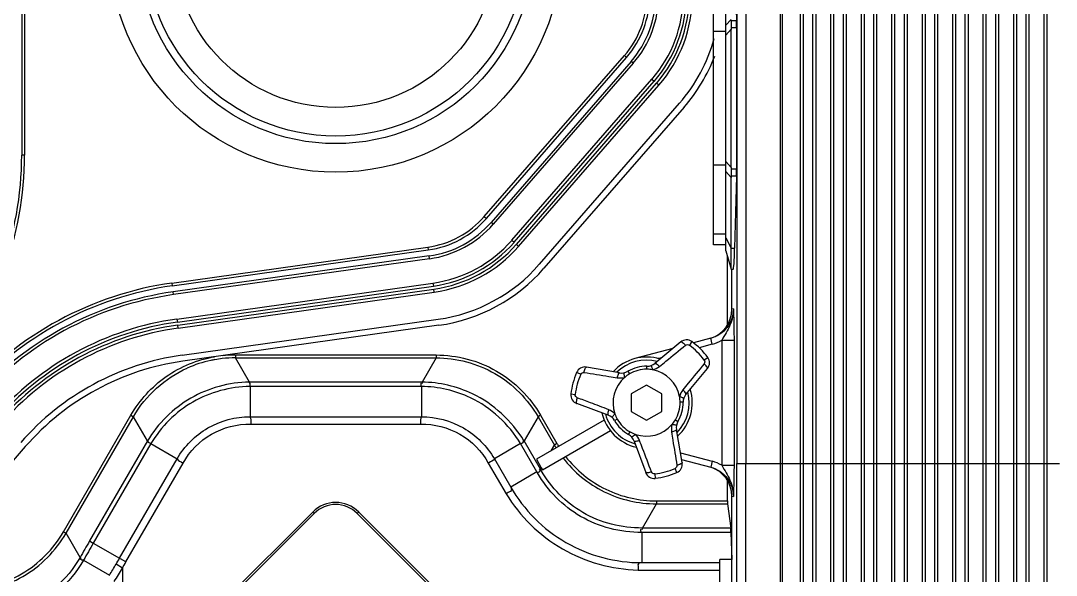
# Model space of a CAD drawing. Header units: millimetres. Extents: x -1070 to 42146, y 1440 to 12921.
# Drawn here: x 30749.2 to 30919.1, y 8100.1 to 8191.2 of the extents above; entities that cross this region are included whole.
import ezdxf

# ---------------------------------------------------------------- set-up
doc = ezdxf.new("R2010")
doc.units = ezdxf.units.MM
for name, color, linetype in [('DW-PLUS-PEIDIANHE实线CONTINUOUS', 7, 'Continuous'), ('DW-PLUS-XIANGTI实线CONTINUOUS', 7, 'Continuous'), ('MOUZU_COVER实线CONTINUOUS', 7, 'Continuous'), ('POWER-Z实线CONTINUOUS', 7, 'Continuous'), ('SCREW-LOCKER实线CONTINUOUS', 7, 'Continuous')]:
    doc.layers.add(name, color=color, linetype=linetype)

# ---------------------------------------------------------------- blocks, each defined once
blk = doc.blocks.new('HJRTY45UYJDFGD')
at = {"layer": 'DW-PLUS-PEIDIANHE实线CONTINUOUS', "color": 251}
for p, q in [((-18.25, 201.08), (-18.25, 798.72)), ((-21.75, 797.26), (-21.75, 202.54)), ((-21.25, 797.09), (-21.25, 202.71)), ((-18.75, 201.67), (-18.75, 798.13)), ((-23.75, 203.92), (-23.75, 795.88)), ((-23.25, 203.26), (-23.25, 796.54)), ((-26.75, 794.62), (-26.75, 205.18)), ((-26.25, 794.5), (-26.25, 205.3)), ((-16.75, 462.16), (-16.75, 200.54)), ((-16.25, 460.55), (-16.25, 200.77)), ((-13.75, 200.01), (-13.75, 457.15)), ((-13.25, 199.49), (-13.25, 457.06)), ((-11.75, 455.68), (-11.75, 199.11)), ((-11.25, 454.9), (-11.25, 199.39)), ((-8.75, 198.9), (-8.75, 453.32)), ((-8.25, 198.43), (-8.25, 453.4)), ((-28.25, 206.11), (-28.25, 449.28)), ((-28.75, 206.87), (-28.75, 448)), ((-31.75, 444.9), (-31.75, 208.58)), ((-31.25, 445.02), (-31.25, 208.65)), ((-33.75, 210.67), (-33.75, 442.15)), ((-33.25, 209.78), (-33.25, 443.18)), ((-36.75, 439.15), (-36.75, 212.97)), ((-36.25, 439.27), (-36.25, 212.97)), ((-38.25, 214.53), (-38.25, 437.43)), ((-38.75, 215.6), (-38.75, 436.39)), ((-41.75, 433.4), (-41.75, 218.75)), ((-41.25, 433.52), (-41.25, 218.65)), ((-43.25, 220.88), (-43.25, 431.67)), ((-43.75, 222.26), (-43.75, 430.64)), ((-46.75, 427.22), (-46.75, 226.96)), ((-46.25, 427.43), (-46.25, 226.68)), ((-48.25, 230.32), (-48.25, 424.71)), ((-48.75, 232.54), (-48.75, 423.04)), ((-52.05, 409.58), (-52.05, 249.86)), ((-51.75, 409.58), (-51.75, 249.9)), ((-59.19, 409.28), (-59.19, 289.9)), ((-57.7, 409.28), (-57.7, 289.9)), ((-61, 324.86), (-61, 374.94)), ((-59.55, 374.51), (-59.26, 362.66)), ((-61, 361.94), (-60.1, 362.88)), ((-59.26, 362.66), (-60.1, 362.66)), ((-61, 360.29), (-60.1, 361.24)), ((-59.25, 361.51), (-60.1, 361.51)), ((-60.1, 338.56), (-60.1, 361.24)), ((-59.25, 361.51), (-59.25, 338.29)), ((-61, 339.51), (-60.1, 338.56)), ((-59.25, 338.29), (-60.1, 338.29)), ((-61, 337.86), (-60.1, 336.92)), ((-59.26, 337.14), (-60.1, 337.14)), ((-60.1, 321.86), (-60.1, 336.92)), ((-59.26, 337.14), (-59.55, 325.29)), ((-61, 327.01), (-60.1, 325.29)), ((-61, 324.86), (-60.1, 321.86)), ((-60.1, 325.29), (-59.55, 325.29)), ((-60.1, 321.86), (-59.78, 321.86)), ((-60, 315.25), (-60, 321.86)), ((-59.75, 315.32), (-60, 315.25)), ((-63.46, 310.49), (-66.3, 309.73)), ((-63.21, 309.52), (-65.38, 308.94)), ((-63.21, 309.52), (-63.46, 310.49)), ((-61.65, 310.18), (-59.65, 310.18)), ((-61.65, 310.18), (-61.65, 289.62)), ((-59.65, 310.18), (-59.65, 289.62)), ((-69.67, 308.82), (-75.94, 307.14)), ((-71.5, 307.3), (-72.07, 307.15)), ((-75.94, 292.66), (-75.66, 292.58)), ((-68.43, 291.68), (-63.21, 290.28)), ((-68.25, 290.59), (-63.46, 289.31)), ((-63.21, 290.28), (-63.46, 289.31)), ((-61.65, 289.62), (-59.65, 289.62)), ((-59.19, 289.9), (-48.75, 289.9)), ((-48.75, 289.9), (-46.25, 289.9)), ((-46.25, 289.9), (-43.75, 289.9)), ((-43.75, 289.9), (-41.25, 289.9)), ((-41.25, 289.9), (-38.75, 289.9)), ((-38.75, 289.9), (-36.25, 289.9)), ((-36.25, 289.9), (-33.75, 289.9)), ((-33.75, 289.9), (-31.25, 289.9)), ((-31.25, 289.9), (-28.75, 289.9)), ((-28.75, 289.9), (-26.25, 289.9)), ((-26.25, 289.9), (-23.75, 289.9)), ((-23.75, 289.9), (-21.25, 289.9)), ((-21.25, 289.9), (-18.75, 289.9)), ((-18.75, 289.9), (-16.25, 289.9)), ((-16.25, 289.9), (-13.75, 289.9)), ((-13.75, 289.9), (-11.25, 289.9)), ((-11.25, 289.9), (-8.75, 289.9)), ((-8.75, 289.9), (-6.25, 289.9)), ((-60, 284.55), (-59.75, 284.48)), ((-60, 249.9), (-60, 284.55))]:
    blk.add_line(p, q, dxfattribs=at)
for centre, radius, start, end in [((-64.77, 315.35), 6.04, 285.0406, 301.1198), ((-74, 299.9), 7.5, 72.8486, 137.153), ((-74, 299.9), 7, 75.5534, 134.4466), ((-74, 299.9), 7, 315.5534, 14.4466), ((-74, 299.9), 7.5, 312.8215, 17.191), ((-74, 299.9), 7.5, 192.8341, 257.1602), ((-74, 299.9), 7, 195.5534, 254.4466), ((-64.77, 284.45), 6.04, 58.8801, 74.9596), ((-9732.04, 289.88), 9672.85, 359.763194, 0.000129), ((-9816.25, 289.88), 9758.55, 359.764236, 0.000129)]:
    blk.add_arc(centre, radius, start, end, dxfattribs=at)
for centre, major_axis, ratio, start_param, end_param in [((-59.32, 361.51), (0, 2), 0.034921, -1.570796, -0.959931), ((-49.66, 362.14), (7.52, 7.9), 0.916925, 2.348349, 2.374686), ((-49.66, 337.66), (7.52, -7.9), 0.916925, -2.374686, -2.348349), ((-59.32, 338.29), (0, 2), 0.034921, -2.181662, -1.570796), ((-49.66, 337.66), (10.29, 2.16), 0.807537, 2.947093, 2.973431), ((-59.78, 329.9), (0, 8.04), 0.034921, -3.141582, -2.181662), ((-65, 315.25), (-4.83, -1.29), 0.999347, 1.621323, 2.879956), ((-65, 284.55), (4.83, -1.29), 0.999347, 0.261636, 1.52027)]:
    blk.add_ellipse(centre, major_axis=major_axis, ratio=ratio, start_param=start_param, end_param=end_param, dxfattribs=at)
for points, knots in [([(-60.1, 362.66), (-60.09, 362.57), (-60.09, 362.19), (-60.09, 361.81), (-60.1, 361.51)], [0, 0, 0, 0, 0.228917, 1, 1, 1, 1]), ([(-60.1, 338.29), (-60.09, 338.19), (-60.09, 337.81), (-60.09, 337.42), (-60.1, 337.14)], [0, 0, 0, 0, 0.265233, 1, 1, 1, 1]), ([(-59.75, 315.32), (-59.75, 314.78), (-59.93, 313.68), (-60.72, 312.22), (-61.93, 311.09), (-62.94, 310.63), (-63.46, 310.49)], [0, 0, 0, 0, 0.249999, 0.499998, 0.749998, 1, 1, 1, 1]), ([(-59.75, 315.32), (-59.75, 314.86), (-59.85, 313.93), (-60.28, 312.61), (-60.93, 311.38), (-61.42, 310.59), (-61.65, 310.18)], [0, 0, 0, 0, 0.248865, 0.497802, 0.747455, 1, 1, 1, 1]), ([(-59.75, 315.32), (-59.74, 314.95), (-59.68, 313.24), (-59.65, 311.53), (-59.65, 310.18)], [0, 0, 0, 0, 0.213186, 1, 1, 1, 1]), ([(-63.46, 289.31), (-62.94, 289.17), (-61.93, 288.71), (-60.72, 287.58), (-59.93, 286.12), (-59.75, 285.02), (-59.75, 284.48)], [0, 0, 0, 0, 0.250001, 0.5, 0.75, 1, 1, 1, 1]), ([(-61.65, 289.62), (-61.42, 289.21), (-60.93, 288.42), (-60.28, 287.19), (-59.85, 285.87), (-59.75, 284.94), (-59.75, 284.48)], [0, 0, 0, 0, 0.252545, 0.502198, 0.751135, 1, 1, 1, 1]), ([(-59.65, 289.62), (-59.65, 289.12), (-59.66, 287.41), (-59.71, 285.7), (-59.75, 284.48)], [0, 0, 0, 0, 0.289386, 1, 1, 1, 1])]:
    blk.add_open_spline(points, degree=3, knots=knots, dxfattribs=at)
at = {"layer": 'DW-PLUS-XIANGTI实线CONTINUOUS', "color": 251}
for p, q in [((-95.36, 325.92), (-72.37, 352.37)), ((-94.99, 325.59), (-72, 352.04)), ((-72, 352.04), (-72.37, 352.37)), ((-91.59, 322.64), (-68.6, 349.09)), ((-67.84, 348.43), (-90.84, 321.98)), ((-94.99, 325.59), (-95.36, 325.92)), ((-60.72, 312.68), (-60.72, 323.91)), ((-60.03, 314.74), (-60.03, 321.86)), ((-150.91, 312.66), (-108.91, 318.57)), ((-150.84, 312.17), (-108.84, 318.07)), ((-108.84, 318.07), (-108.91, 318.57)), ((-150.84, 312.17), (-150.91, 312.66)), ((-150.22, 307.71), (-108.21, 313.62)), ((-108.07, 312.63), (-150.08, 306.72)), ((-141.46, 307.75), (-108.54, 307.75)), ((-141.46, 307.75), (-141.46, 307.26)), ((-108.54, 307.75), (-108.54, 307.26)), ((-141.46, 307.26), (-108.54, 307.26)), ((-139.17, 303.29), (-141.46, 307.26)), ((-108.54, 307.26), (-110.83, 303.29)), ((-110.83, 303.29), (-139.17, 303.29)), ((-110.94, 302.57), (-139.06, 302.57)), ((-139.06, 302.57), (-139.06, 297.61)), ((-110.94, 302.57), (-110.94, 297.61)), ((-169.67, 278.69), (-158.61, 297.84)), ((-169.25, 278.45), (-158.19, 297.6)), ((-158.61, 297.84), (-158.19, 297.6)), ((-155.9, 293.63), (-158.19, 297.6)), ((-139.06, 297.61), (-110.94, 297.61)), ((-91.81, 297.6), (-94.1, 293.63)), ((-91.39, 297.84), (-91.81, 297.6)), ((-91.81, 297.6), (-89.12, 292.95)), ((-91.39, 297.84), (-88.71, 293.19)), ((-138.93, 296.39), (-111.07, 296.39)), ((-80.93, 297.05), (-92.08, 290.61)), ((-91.08, 288.88), (-79.93, 295.32)), ((-175.93, 292.69), (-196.28, 269.28)), ((-155.9, 293.63), (-165.39, 277.19)), ((-155.33, 293.18), (-164.77, 276.83)), ((-155.33, 293.18), (-151.03, 290.7)), ((-94.67, 293.18), (-98.97, 290.7)), ((-91.99, 288.53), (-94.67, 293.18)), ((-91.42, 288.98), (-94.1, 293.63)), ((-89.67, 292.01), (-89.12, 292.95)), ((-88.71, 293.19), (-89.12, 292.95)), ((-160.47, 274.35), (-151.03, 290.7)), ((-98.97, 290.7), (-96.29, 286.05)), ((-92.08, 290.61), (-91.28, 289.22)), ((-159.42, 273.74), (-150.04, 289.98)), ((-99.96, 289.98), (-97.05, 284.94)), ((-91.42, 288.98), (-91.28, 289.22)), ((-91.99, 288.53), (-96.29, 286.05)), ((-60.72, 283.78), (-60.72, 287.12)), ((-72.39, 283.78), (-60.72, 283.78)), ((-72.39, 283.78), (-72.39, 283.29)), ((-60.03, 274.14), (-60.03, 285.06)), ((-74.69, 279.32), (-72.39, 283.29)), ((-72.39, 283.29), (-60.7, 283.29)), ((-60.7, 283.29), (-60.18, 279.32)), ((-128.77, 281.95), (-157.05, 253.67)), ((-128.54, 281.72), (-156.82, 253.44)), ((-128.77, 281.95), (-128.54, 281.72)), ((-121.23, 281.95), (-121.46, 281.72)), ((-93.18, 253.44), (-121.46, 281.72)), ((-92.95, 253.67), (-121.23, 281.95)), ((-169.67, 278.69), (-169.25, 278.45)), ((-60.18, 279.32), (-74.69, 279.32)), ((-166.95, 274.48), (-169.25, 278.45)), ((-165.39, 277.19), (-164.77, 276.83)), ((-60.15, 278.6), (-74.79, 278.61)), ((-74.79, 278.61), (-74.79, 273.64)), ((-60.15, 278.6), (-60.03, 274.14)), ((-164.77, 276.83), (-160.47, 274.35)), ((-166.39, 274.03), (-162.14, 271.55)), ((-159.42, 273.74), (-160.33, 274.27)), ((-74.79, 273.64), (-62, 273.64)), ((-60.03, 274.14), (-62, 274.14)), ((-62, 249.9), (-62, 274.14)), ((-160, 272.75), (-161.05, 273.38)), ((-160, 272.75), (-160, 227.05)), ((-75.38, 272.42), (-62, 272.42))]:
    blk.add_line(p, q, dxfattribs=at)
for centre, radius, start, end in [((-88.98, 366.8), 22, 319, 0), ((-88.98, 366.8), 22.5, 319, 0), ((-88.98, 366.8), 27, 319, 344.7687), ((-88.98, 366.8), 28, 319, 339.1219), ((-111.97, 340.35), 22, 278, 319), ((-111.97, 340.35), 22.5, 278, 319), ((-111.97, 340.35), 27, 278, 319), ((-111.97, 340.35), 28, 278, 319), ((-144.23, 265.13), 48, 98, 139), ((-144.23, 265.13), 47.5, 98, 139), ((-144.23, 265.13), 43, 98, 139), ((-141.45, 287.52), 20.22, 90.0219, 96.268), ((-144.23, 265.13), 42, 98, 139), ((-141.54, 288.04), 19.22, 101.9324, 113.9689), ((-141.53, 287.96), 19.3, 99.8266, 101.9249), ((-141.49, 287.76), 19.5, 96.2384, 99.8245), ((-141.48, 287.61), 19.65, 89.9531, 96.2379), ((-72, 302.86), 19.78, 210.0594, 211.6406), ((-71.98, 302.87), 19.32, 210.0524, 211.6715), ((-74.06, 298.69), 19.89, 209.2294, 209.9598), ((-78.45, 296.16), 15.54, 209.4045, 209.9968), ((-125, 278.18), 5.33, 45, 135), ((-125, 278.18), 5, 45, 135)]:
    blk.add_arc(centre, radius, start, end, dxfattribs=at)
for centre, major_axis, ratio, start_param, end_param in [((-73.75, 300.27), (-10.47, -18.13), 0.955319, -0.504035, -0.484694), ((-60.7, 283.78), (0, 0.5), 0.034921, -4.712389, -3.403392), ((-60.2, 277.39), (0, 2), 0.034921, -0.916298, -0.261799)]:
    blk.add_ellipse(centre, major_axis=major_axis, ratio=ratio, start_param=start_param, end_param=end_param, dxfattribs=at)
for points, knots in [([(-108.54, 307.75), (-105.12, 307.74), (-98.15, 305.94), (-93.1, 300.8), (-91.39, 297.84)], [0, 0, 0, 0, 0.499997, 1, 1, 1, 1]), ([(-158.61, 297.84), (-157.18, 300.33), (-153.19, 304.73), (-147.69, 306.97), (-144.87, 307.46)], [0, 0, 0, 0, 0.500031, 1, 1, 1, 1]), ([(-108.54, 307.26), (-105.2, 307.27), (-98.4, 305.51), (-93.47, 300.49), (-91.81, 297.6)], [0, 0, 0, 0, 0.499997, 1, 1, 1, 1]), ([(-139.08, 302.57), (-139.09, 302.72), (-138.99, 302.88), (-139.03, 303.18), (-139.18, 303.15), (-139.25, 303.13)], [0, 0, 0, 0, 0.572642, 0.743048, 1, 1, 1, 1]), ([(-110.92, 302.57), (-110.92, 302.72), (-111.01, 302.88), (-110.97, 303.18), (-110.82, 303.15), (-110.75, 303.13)], [0, 0, 0, 0, 0.570461, 0.740209, 1, 1, 1, 1]), ([(-151.03, 290.7), (-149.83, 292.76), (-146.3, 296.33), (-141.45, 297.6), (-139.06, 297.61)], [0, 0, 0, 0, 0.500123, 1, 1, 1, 1]), ([(-110.94, 297.61), (-108.55, 297.6), (-103.7, 296.33), (-100.17, 292.76), (-98.97, 290.7)], [0, 0, 0, 0, 0.500076, 1, 1, 1, 1]), ([(-150.04, 289.98), (-148.96, 291.92), (-145.7, 295.29), (-141.15, 296.43), (-138.93, 296.39)], [0, 0, 0, 0, 0.500133, 1, 1, 1, 1]), ([(-111.07, 296.39), (-108.85, 296.43), (-104.3, 295.29), (-101.04, 291.92), (-99.96, 289.98)], [0, 0, 0, 0, 0.50006, 1, 1, 1, 1]), ([(-155.32, 293.19), (-155.44, 293.27), (-155.63, 293.27), (-155.87, 293.46), (-155.77, 293.57), (-155.72, 293.62)], [0, 0, 0, 0, 0.570233, 0.739935, 1, 1, 1, 1]), ([(-94.68, 293.19), (-94.56, 293.27), (-94.37, 293.27), (-94.13, 293.46), (-94.23, 293.57), (-94.28, 293.62)], [0, 0, 0, 0, 0.571245, 0.741341, 1, 1, 1, 1]), ([(-87.71, 290.83), (-85.93, 288.51), (-81.24, 284.64), (-75.32, 283.3), (-72.39, 283.29)], [0, 0, 0, 0, 0.49997, 1, 1, 1, 1]), ([(-87.29, 291.07), (-85.55, 288.83), (-80.99, 285.07), (-75.23, 283.78), (-72.39, 283.78)], [0, 0, 0, 0, 0.49997, 1, 1, 1, 1]), ([(-91.98, 288.52), (-91.83, 288.52), (-91.6, 288.49), (-91.41, 288.76), (-91.54, 288.88), (-91.6, 288.94)], [0, 0, 0, 0, 0.536089, 0.708197, 1, 1, 1, 1]), ([(-96.29, 286.05), (-96.22, 285.91), (-96.07, 285.66), (-96.31, 285.27), (-96.72, 285.2), (-96.94, 285.01), (-97.05, 284.94)], [0, 0, 0, 0, 0.274278, 0.481732, 0.743426, 1, 1, 1, 1]), ([(-96.29, 286.05), (-94.15, 282.33), (-87.82, 275.9), (-79.08, 273.63), (-74.79, 273.63)], [0, 0, 0, 0, 0.500051, 1, 1, 1, 1]), ([(-97.05, 284.94), (-94.8, 281.27), (-88.39, 274.92), (-79.68, 272.54), (-75.38, 272.42)], [0, 0, 0, 0, 0.500053, 1, 1, 1, 1]), ([(-185.98, 269.28), (-182.73, 269.28), (-176.1, 271), (-171.29, 275.88), (-169.67, 278.69)], [0, 0, 0, 0, 0.499999, 1, 1, 1, 1]), ([(-74.8, 278.61), (-74.88, 278.74), (-75.02, 278.92), (-74.88, 279.22), (-74.72, 279.17), (-74.64, 279.14)], [0, 0, 0, 0, 0.535425, 0.707591, 1, 1, 1, 1]), ([(-185.98, 268.79), (-182.64, 268.8), (-175.85, 270.57), (-170.92, 275.57), (-169.25, 278.45)], [0, 0, 0, 0, 0.499999, 1, 1, 1, 1]), ([(-166.4, 274.02), (-166.54, 274.05), (-166.9, 274.01), (-166.85, 274.38), (-166.77, 274.45)], [0, 0, 0, 0, 0.58866, 1, 1, 1, 1]), ([(-74.79, 273.64), (-74.94, 273.63), (-75.24, 273.64), (-75.47, 273.23), (-75.33, 272.84), (-75.38, 272.56), (-75.38, 272.42)], [0, 0, 0, 0, 0.275365, 0.481633, 0.74352, 1, 1, 1, 1])]:
    blk.add_open_spline(points, degree=3, knots=knots, dxfattribs=at)
for points in [[(-158.19, 297.6), (-156.21, 301.05), (-152.98, 303.98), (-149.35, 305.6)], [(-139.16, 303.29), (-142.49, 303.24), (-145.91, 302.31), (-148.79, 300.64)], [(-139.06, 302.57), (-142.3, 302.54), (-145.63, 301.63), (-148.43, 300.02)], [(-102.88, 300.71), (-105.37, 301.89), (-108.18, 302.54), (-110.94, 302.57)], [(-102.56, 301.36), (-105.12, 302.58), (-108, 303.25), (-110.84, 303.29)], [(-94.11, 293.63), (-96.06, 296.91), (-99.12, 299.71), (-102.56, 301.36)], [(-148.79, 300.64), (-151.67, 298.98), (-154.19, 296.49), (-155.89, 293.63)], [(-148.43, 300.02), (-151.23, 298.4), (-153.68, 295.97), (-155.33, 293.18)], [(-94.67, 293.18), (-96.56, 296.38), (-99.53, 299.11), (-102.88, 300.71)], [(-139.07, 297.61), (-138.86, 297.29), (-138.93, 296.87), (-138.93, 296.49)], [(-110.93, 297.61), (-111.14, 297.29), (-111.06, 296.87), (-111.07, 296.49)], [(-151.03, 290.7), (-150.86, 290.37), (-150.45, 290.22), (-150.13, 290.03)], [(-98.97, 290.7), (-99.14, 290.37), (-99.55, 290.22), (-99.87, 290.03)], [(-84.82, 281.23), (-87.72, 282.92), (-90.23, 285.48), (-91.91, 288.39)], [(-84.45, 281.86), (-87.25, 283.49), (-89.68, 285.95), (-91.29, 288.76)], [(-74.79, 278.6), (-78.25, 278.57), (-81.83, 279.49), (-84.82, 281.23)], [(-74.69, 279.32), (-78.05, 279.28), (-81.55, 280.17), (-84.45, 281.86)], [(-165.39, 277.19), (-165.91, 276.29), (-166.43, 275.38), (-166.95, 274.48)], [(-164.77, 276.83), (-165.31, 275.9), (-165.85, 274.97), (-166.39, 274.04)], [(-166.95, 274.48), (-168.99, 270.84), (-172.52, 267.75), (-176.44, 266.32)], [(-166.39, 274.03), (-168.53, 270.27), (-172.22, 267.09), (-176.29, 265.63)], [(-161.05, 273.38), (-160.85, 273.7), (-160.66, 274.03), (-160.47, 274.35)], [(-160, 272.75), (-159.81, 273.08), (-159.61, 273.41), (-159.42, 273.74)], [(-162.14, 271.55), (-161.77, 272.16), (-161.41, 272.77), (-161.05, 273.38)], [(-161.33, 270.55), (-160.88, 271.28), (-160.44, 272.02), (-160, 272.75)]]:
    blk.add_open_spline(points, degree=3, dxfattribs=at)
at = {"layer": 'MOUZU_COVER实线CONTINUOUS', "color": 251}
for p, q in [((-176.52, 383), (-176.52, 340.58)), ((-176.07, 383), (-176.07, 340.58)), ((-100.62, 330.49), (-77.62, 356.93)), ((-77.62, 356.93), (-77.28, 356.63)), ((-100.27, 330.18), (-77.28, 356.63)), ((-76.52, 355.98), (-99.51, 329.53)), ((-76.18, 355.68), (-99.17, 329.23)), ((-76.18, 355.68), (-76.52, 355.98)), ((-96.12, 326.58), (-73.13, 353.03)), ((-95.74, 326.25), (-72.75, 352.7)), ((-73.13, 353.03), (-72.75, 352.7)), ((-176.07, 340.58), (-176.52, 340.58)), ((-100.62, 330.49), (-100.27, 330.18)), ((-99.17, 329.23), (-99.51, 329.53)), ((-96.12, 326.58), (-95.74, 326.25)), ((-151.88, 319.55), (-109.87, 325.46)), ((-151.82, 319.1), (-109.81, 325)), ((-109.87, 325.46), (-109.81, 325)), ((-109.67, 324.01), (-151.68, 318.11)), ((-109.61, 323.56), (-151.61, 317.66)), ((-109.61, 323.56), (-109.67, 324.01)), ((-151.88, 319.55), (-151.82, 319.1)), ((-151.05, 313.65), (-109.04, 319.56)), ((-109.04, 319.56), (-108.98, 319.06)), ((-151.61, 317.66), (-151.68, 318.11)), ((-150.98, 313.16), (-108.98, 319.06)), ((-151.05, 313.65), (-150.98, 313.16))]:
    blk.add_line(p, q, dxfattribs=at)
for radius in [37.14, 32.44, 31.2, 26.5]:
    blk.add_circle((-125, 374.9), radius, dxfattribs=at)
for centre, radius, start, end in [((-88.98, 366.8), 15.04, 319, 0), ((-88.98, 366.8), 15.5, 319, 0), ((-88.98, 366.8), 16.5, 319, 0), ((-88.98, 366.8), 16.96, 319, 0), ((-88.98, 366.8), 21, 319, 0), ((-88.98, 366.8), 21.5, 319, 0), ((-231.02, 340.58), 54.5, 319, 0), ((-231.02, 340.58), 54.96, 319, 0), ((-111.97, 340.35), 15.04, 278, 319), ((-111.97, 340.35), 15.5, 278, 319), ((-111.97, 340.35), 16.5, 278, 319), ((-111.97, 340.35), 16.96, 278, 319), ((-111.97, 340.35), 21, 278, 319), ((-111.97, 340.35), 21.5, 278, 319), ((-144.23, 265.13), 54.96, 98, 139), ((-144.23, 265.13), 54.5, 98, 139), ((-144.23, 265.13), 53.5, 98, 139), ((-144.23, 265.13), 53.04, 98, 139), ((-144.23, 265.13), 49, 98, 139), ((-144.23, 265.13), 48.5, 98, 139)]:
    blk.add_arc(centre, radius, start, end, dxfattribs=at)
at = {"layer": 'POWER-Z实线CONTINUOUS', "color": 251}
for p, q in [((-63, 325.86), (-63, 373.94)), ((-61, 360.88), (-63, 360.88)), ((-61, 338.92), (-63, 338.92)), ((-61, 327.58), (-63, 327.58)), ((-61, 325.86), (-63, 325.86))]:
    blk.add_line(p, q, dxfattribs=at)
at = {"layer": 'SCREW-LOCKER实线CONTINUOUS', "color": 251}
for p, q in [((-68.4, 309.88), (-72.62, 306.36)), ((-66.55, 309.94), (-66.98, 309.35)), ((-73.93, 305.4), (-73.93, 305.9)), ((-64.55, 306.92), (-63.96, 307.35)), ((-84.81, 304.58), (-85.47, 304.86)), ((-78.42, 304.81), (-83.84, 305.75)), ((-77.06, 305.06), (-76.81, 304.63)), ((-67.54, 301.28), (-64.02, 305.5)), ((-74, 302.79), (-76.5, 301.34)), ((-71.5, 301.34), (-74, 302.79)), ((-86.42, 301.34), (-85.7, 301.25)), ((-76.5, 301.34), (-76.5, 298.46)), ((-71.5, 298.46), (-71.5, 301.34)), ((-80.29, 297.86), (-85.44, 299.76)), ((-68, 299.97), (-68.5, 299.97)), ((-76.5, 298.46), (-74, 297.01)), ((-74, 297.01), (-71.5, 298.46)), ((-78.8, 297.21), (-79.23, 296.96)), ((-69.27, 297.09), (-68.84, 296.84)), ((-76.94, 294.67), (-76.69, 295.1)), ((-68.15, 290.06), (-69.09, 295.48)), ((-76.04, 293.61), (-74.14, 288.46)), ((-69.04, 288.43), (-69.32, 289.09)), ((-72.65, 288.2), (-72.56, 287.48))]:
    blk.add_line(p, q, dxfattribs=at)
for centre, radius, start, end in [((-67.44, 308.73), 1.5, 53.402, 129.826), ((-74, 299.9), 11.77, 36.598, 53.402), ((-74, 299.9), 12.5, 36.598, 53.402), ((-74, 299.9), 6, 89.3133, 120.6867), ((-73.9, 307.9), 2, 269.3133, 309.8259), ((-65.17, 306.46), 1.5, 320.1741, 36.598), ((-74, 299.9), 12.5, 156.598, 173.402), ((-74, 299.9), 11.77, 156.598, 173.402), ((-84.1, 304.27), 1.5, 80.1741, 156.598), ((-78.08, 306.78), 2, 260.1741, 300.6867), ((-73.99, 299.89), 5.51, 120.6956, 130.798), ((-74, 299.9), 5.5, 89.3167, 120.6851), ((-74, 299.89), 5.51, 79.2013, 89.3049), ((-74, 299.9), 5.5, 10.8077, 79.1928), ((-74, 299.9), 5.5, 130.8091, 199.1901), ((-84.93, 301.16), 1.5, 173.402, 249.826), ((-74.01, 299.9), 5.51, 0.7075, 10.8083), ((-66, 300), 2, 140.1741, 180.6867), ((-74, 299.9), 5.5, 329.3137, 0.6867), ((-74, 299.9), 6, 329.3133, 0.6867), ((-80.98, 295.98), 2, 29.3133, 69.8259), ((-73.99, 299.9), 5.51, 199.2008, 209.3038), ((-74, 299.9), 6, 209.3133, 240.6867), ((-74, 299.9), 5.5, 209.313, 240.6898), ((-74, 299.9), 5.5, 250.8093, 319.1904), ((-74.01, 299.91), 5.51, 319.2021, 329.3038), ((-67.12, 295.82), 2, 149.3133, 189.8259), ((-77.92, 292.92), 2, 20.1741, 60.6867), ((-74, 299.91), 5.51, 240.6969, 250.7989), ((-74, 299.9), 11.77, 276.598, 293.402), ((-69.63, 289.8), 1.5, 293.402, 9.8261), ((-72.74, 288.97), 1.5, 200.1741, 276.598), ((-74, 299.9), 12.5, 276.598, 293.402)]:
    blk.add_arc(centre, radius, start, end, dxfattribs=at)
for points, knots in [([(-71.89, 305.85), (-71.53, 306.14), (-70.1, 307.3), (-68.67, 308.47), (-67.61, 309.34)], [0, 0, 0, 0, 0.25077, 1, 1, 1, 1]), ([(-68.4, 309.88), (-68.37, 309.91), (-68.24, 309.89), (-67.97, 309.72), (-67.75, 309.51), (-67.61, 309.34)], [0, 0, 0, 0, 0.119219, 0.334348, 1, 1, 1, 1]), ([(-67.61, 309.34), (-67.52, 309.41), (-67.3, 309.5), (-67.07, 309.42), (-66.98, 309.35)], [0, 0, 0, 0, 0.494491, 1, 1, 1, 1]), ([(-73.31, 305.99), (-73.29, 306), (-73.23, 305.92), (-73.16, 305.79), (-73.06, 305.57), (-73, 305.4), (-72.97, 305.3)], [0, 0, 0, 0, 0.089128, 0.296906, 0.611192, 1, 1, 1, 1]), ([(-72.62, 306.36), (-72.6, 306.39), (-72.48, 306.37), (-72.23, 306.2), (-72.03, 306.01), (-71.89, 305.85)], [0, 0, 0, 0, 0.113779, 0.326405, 1, 1, 1, 1]), ([(-64.56, 306.29), (-65.43, 305.23), (-66.6, 303.8), (-67.76, 302.37), (-68.05, 302.01)], [0, 0, 0, 0, 0.74923, 1, 1, 1, 1]), ([(-64.55, 306.92), (-64.48, 306.83), (-64.4, 306.6), (-64.49, 306.38), (-64.56, 306.29)], [0, 0, 0, 0, 0.505506, 1, 1, 1, 1]), ([(-64.02, 305.5), (-63.99, 305.53), (-64.01, 305.66), (-64.18, 305.93), (-64.39, 306.15), (-64.56, 306.29)], [0, 0, 0, 0, 0.119219, 0.334348, 1, 1, 1, 1]), ([(-84.81, 304.58), (-84.76, 304.68), (-84.6, 304.86), (-84.37, 304.9), (-84.26, 304.88)], [0, 0, 0, 0, 0.505506, 1, 1, 1, 1]), ([(-84.26, 304.88), (-84.21, 305.1), (-84.13, 305.39), (-83.98, 305.68), (-83.88, 305.75), (-83.84, 305.75)], [0, 0, 0, 0, 0.665425, 0.880715, 1, 1, 1, 1]), ([(-84.26, 304.88), (-82.9, 304.66), (-81.08, 304.35), (-79.26, 304.07), (-78.8, 304)], [0, 0, 0, 0, 0.74923, 1, 1, 1, 1]), ([(-78.8, 304), (-78.76, 304.2), (-78.68, 304.47), (-78.55, 304.74), (-78.46, 304.82), (-78.42, 304.81)], [0, 0, 0, 0, 0.673406, 0.886166, 1, 1, 1, 1]), ([(-77.59, 304.06), (-77.61, 304.16), (-77.64, 304.34), (-77.67, 304.58), (-77.67, 304.72), (-77.66, 304.82), (-77.64, 304.83)], [0, 0, 0, 0, 0.388756, 0.703026, 0.910862, 1, 1, 1, 1]), ([(-85.37, 300.71), (-85.47, 300.76), (-85.66, 300.9), (-85.71, 301.14), (-85.7, 301.25)], [0, 0, 0, 0, 0.494496, 1, 1, 1, 1]), ([(-67.91, 300.59), (-67.9, 300.61), (-67.98, 300.67), (-68.11, 300.74), (-68.33, 300.84), (-68.5, 300.9), (-68.6, 300.93)], [0, 0, 0, 0, 0.089128, 0.296905, 0.611191, 1, 1, 1, 1]), ([(-67.54, 301.28), (-67.51, 301.3), (-67.53, 301.42), (-67.7, 301.67), (-67.89, 301.87), (-68.05, 302.01)], [0, 0, 0, 0, 0.113779, 0.326405, 1, 1, 1, 1]), ([(-85.37, 300.71), (-85.45, 300.51), (-85.52, 300.21), (-85.53, 299.89), (-85.48, 299.77), (-85.44, 299.76)], [0, 0, 0, 0, 0.665425, 0.880714, 1, 1, 1, 1]), ([(-80.21, 298.75), (-80.28, 298.55), (-80.34, 298.28), (-80.36, 297.98), (-80.32, 297.87), (-80.29, 297.86)], [0, 0, 0, 0, 0.673407, 0.886164, 1, 1, 1, 1]), ([(-79.19, 298.09), (-79.26, 298.02), (-79.38, 297.88), (-79.52, 297.68), (-79.59, 297.56), (-79.63, 297.47), (-79.62, 297.45)], [0, 0, 0, 0, 0.388758, 0.703028, 0.910863, 1, 1, 1, 1]), ([(-69.07, 296.26), (-69.08, 296.24), (-69.18, 296.23), (-69.32, 296.23), (-69.56, 296.26), (-69.74, 296.29), (-69.84, 296.31)], [0, 0, 0, 0, 0.089135, 0.296971, 0.611243, 1, 1, 1, 1]), ([(-75.81, 294.71), (-75.88, 294.64), (-76.02, 294.52), (-76.22, 294.38), (-76.34, 294.31), (-76.43, 294.27), (-76.45, 294.28)], [0, 0, 0, 0, 0.388756, 0.703028, 0.910864, 1, 1, 1, 1]), ([(-69.09, 295.48), (-69.08, 295.44), (-69.16, 295.35), (-69.43, 295.22), (-69.7, 295.14), (-69.9, 295.1)], [0, 0, 0, 0, 0.113779, 0.326405, 1, 1, 1, 1]), ([(-69.9, 295.1), (-69.83, 294.64), (-69.55, 292.82), (-69.24, 291), (-69.02, 289.64)], [0, 0, 0, 0, 0.25077, 1, 1, 1, 1]), ([(-75.15, 293.69), (-75.35, 293.62), (-75.62, 293.56), (-75.92, 293.54), (-76.03, 293.58), (-76.04, 293.61)], [0, 0, 0, 0, 0.673406, 0.886166, 1, 1, 1, 1]), ([(-73.19, 288.53), (-73.67, 289.82), (-74.32, 291.54), (-74.98, 293.26), (-75.15, 293.69)], [0, 0, 0, 0, 0.74923, 1, 1, 1, 1]), ([(-69.02, 289.64), (-69, 289.53), (-69.04, 289.3), (-69.22, 289.14), (-69.32, 289.09)], [0, 0, 0, 0, 0.494491, 1, 1, 1, 1]), ([(-68.22, 289.94), (-68.3, 289.87), (-68.58, 289.75), (-68.85, 289.68), (-69.02, 289.64)], [0, 0, 0, 0, 0.411475, 1, 1, 1, 1]), ([(-68.15, 290.06), (-68.15, 290.05), (-68.15, 290.01), (-68.19, 289.97), (-68.22, 289.94)], [0, 0, 0, 0, 0.199965, 1, 1, 1, 1]), ([(-73.19, 288.53), (-73.39, 288.45), (-73.69, 288.38), (-74.01, 288.37), (-74.13, 288.42), (-74.14, 288.46)], [0, 0, 0, 0, 0.665425, 0.880715, 1, 1, 1, 1]), ([(-72.65, 288.2), (-72.76, 288.19), (-73, 288.24), (-73.14, 288.43), (-73.19, 288.53)], [0, 0, 0, 0, 0.505506, 1, 1, 1, 1])]:
    blk.add_open_spline(points, degree=3, knots=knots, dxfattribs=at)
for points in [[(-72.97, 305.3), (-72.58, 305.42), (-72.2, 305.6), (-71.89, 305.85)], [(-78.8, 304), (-78.41, 303.94), (-77.99, 303.97), (-77.59, 304.06)], [(-68.05, 302.01), (-68.3, 301.7), (-68.48, 301.32), (-68.6, 300.93)], [(-83.21, 299.9), (-83.93, 300.17), (-84.65, 300.45), (-85.37, 300.71)], [(-80.21, 298.75), (-81.21, 299.13), (-82.21, 299.53), (-83.21, 299.9)], [(-79.19, 298.09), (-79.49, 298.37), (-79.83, 298.61), (-80.21, 298.75)], [(-69.84, 296.31), (-69.93, 295.91), (-69.96, 295.49), (-69.9, 295.1)], [(-75.15, 293.69), (-75.29, 294.07), (-75.53, 294.41), (-75.81, 294.71)]]:
    blk.add_open_spline(points, degree=3, dxfattribs=at)
blk = doc.blocks.new('*U380')
blk.add_blockref('HJRTY45UYJDFGD', (-1500, -503.15))
blk = doc.blocks.new('*U381')
at = {"color": 0, "linetype": 'ByBlock', "lineweight": -2, "transparency": 16777216}
blk.add_blockref('*U380', (0, 1000), dxfattribs=at)

msp = doc.modelspace()

# ---------------------------------------------------------------- block references
at = {"lineweight": -3}
msp.add_blockref('*U381', (32425.863, 7331.698), dxfattribs=at)

doc.saveas('drawing.dxf')
